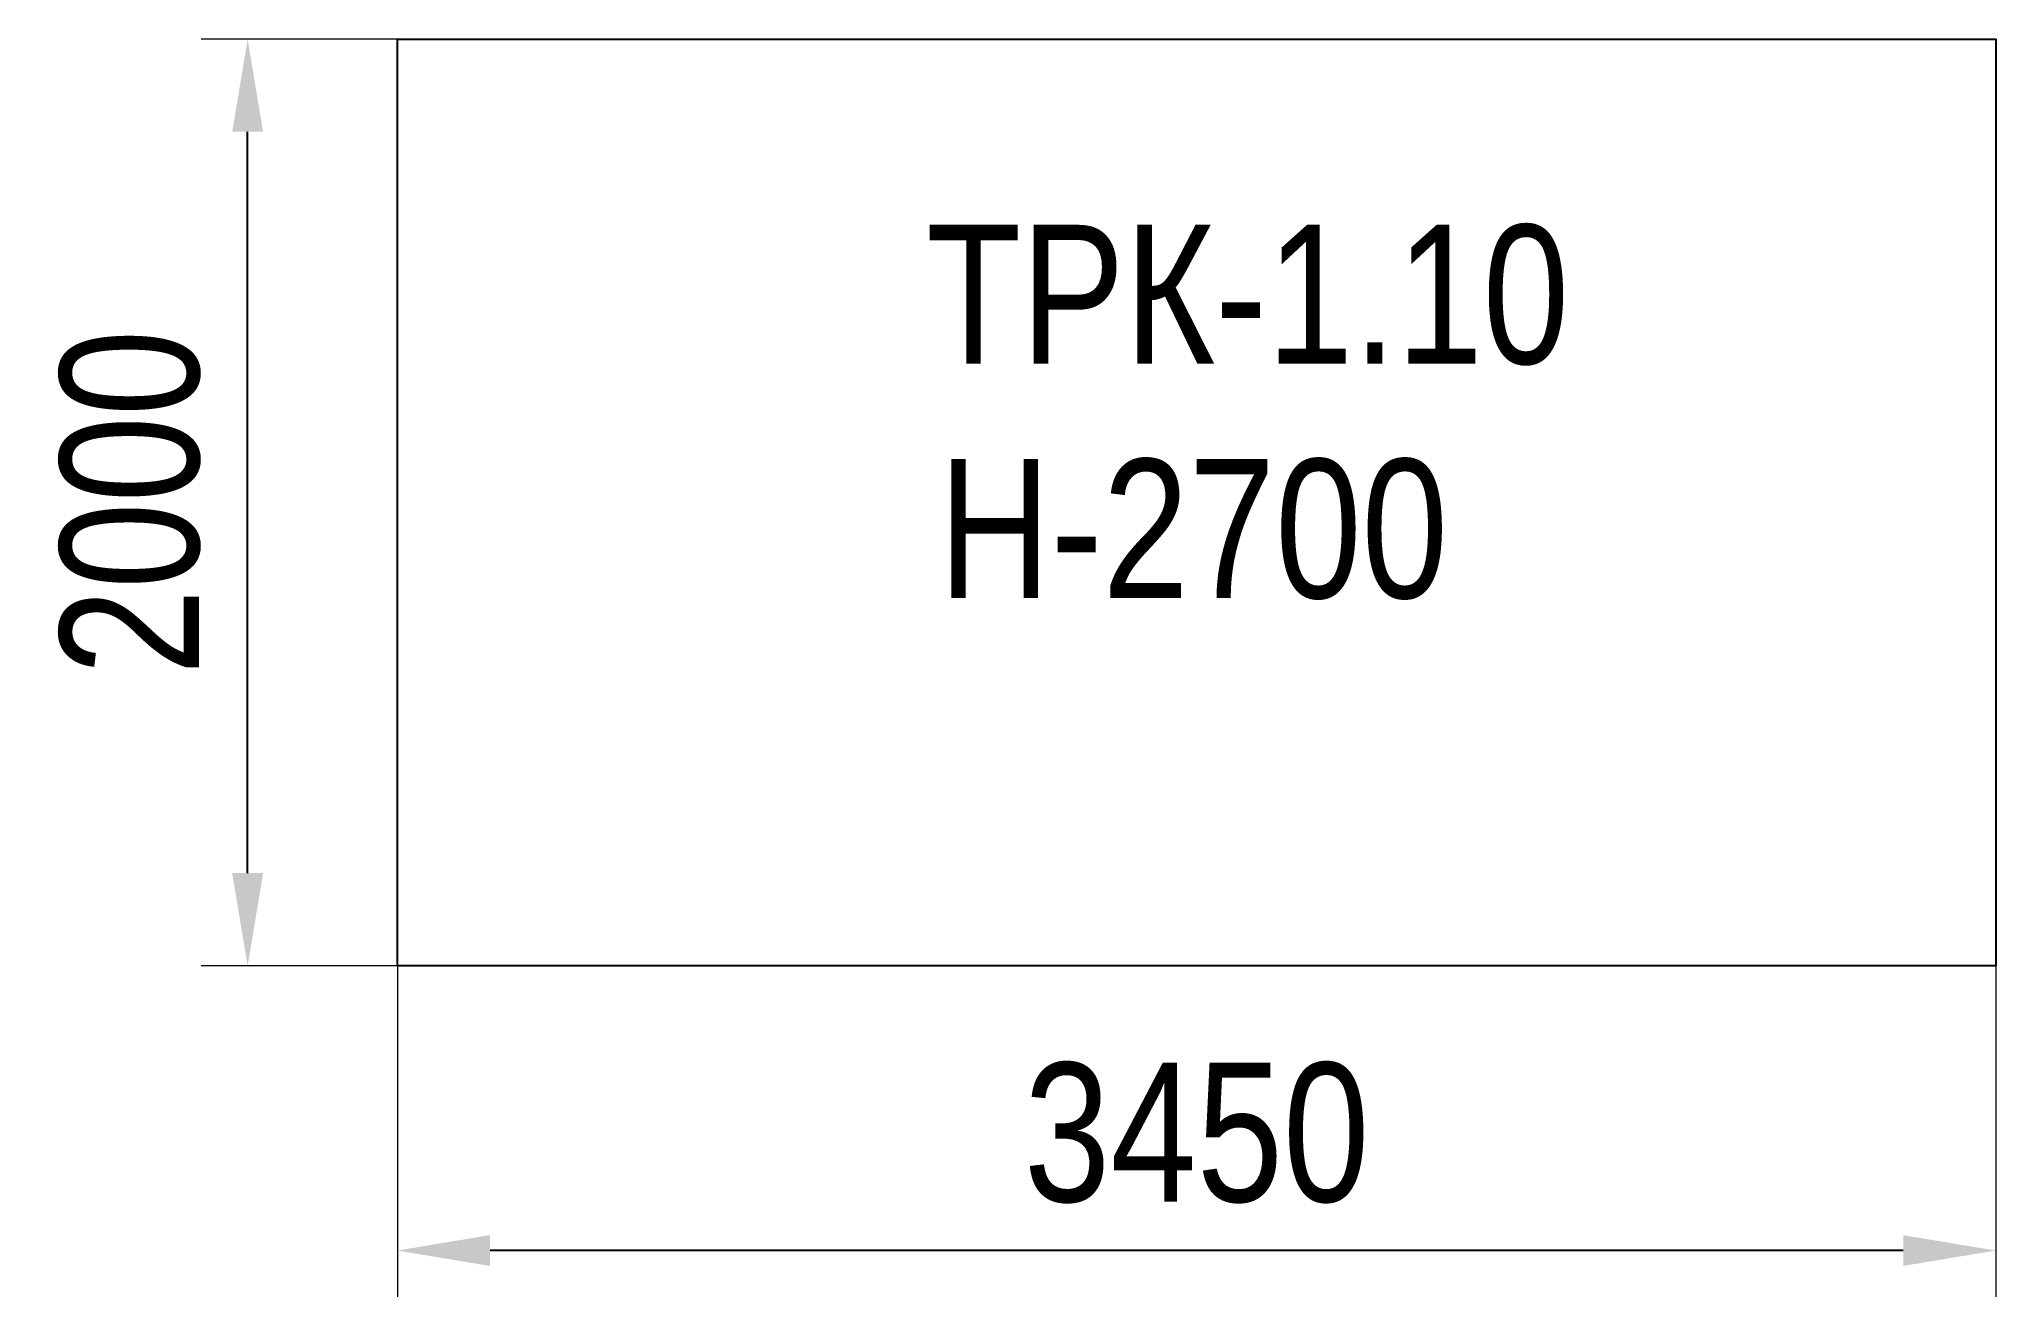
# Model space of a CAD drawing. Header units: millimetres. Extents: x -2530 to 1693, y -1804 to 911.
import ezdxf

# ---------------------------------------------------------------- set-up
doc = ezdxf.new("R2010")
doc.units = ezdxf.units.MM
for name, color, linetype in [('DIKOM_АРТИКУЛ', 7, 'Continuous'), ('DIKOM_ОБЪЕКТ', 7, 'Continuous'), ('DIKOM_РАЗМЕР_ОБЪЕКТА', 7, 'Continuous')]:
    doc.layers.add(name, color=color, linetype=linetype)
doc.styles.add('style1', font='arial.ttf', dxfattribs={"width": 0.8})
doc.dimstyles.new('1-50', dxfattribs={"dimtxt": 300, "dimasz": 200, "dimexe": 100, "dimexo": 0, "dimgap": 100, "dimtad": 1, "dimdec": 0, "dimtxsty": 'style1', "dimcen": 0, "dimclrd": 7, "dimclre": 7, "dimadec": 1, "dimazin": 2, "dimtfac": 1, "dimtdec": 0, "dimtmove": 0, "dimatfit": 3, "dimfxl": 0, "dimlwd": 25, "dimlwe": 18, "dimarcsym": 0})

# ---------------------------------------------------------------- blocks, each defined once
blk = doc.blocks.new('*D6')
at = {"layer": 'Defpoints', "color": 0, "transparency": 16777216}
for p in [(-1756.9, -1089.2), (1693.1, -1089.2), (-1756.9, -1703.7)]:
    blk.add_point(p, dxfattribs=at)
at = {"layer": 'DIKOM_РАЗМЕР_ОБЪЕКТА', "color": 7, "lineweight": 18, "transparency": 16777216}
for p, q in [((-1756.9, -1089.2), (-1756.9, -1803.7)), ((1693.1, -1089.2), (1693.1, -1803.7))]:
    blk.add_line(p, q, dxfattribs=at)
at = {"layer": 'DIKOM_РАЗМЕР_ОБЪЕКТА', "color": 7, "lineweight": 25, "transparency": 16777216}
blk.add_line((1493.1, -1703.7), (-1556.9, -1703.7), dxfattribs=at)
at = {"layer": 'DIKOM_РАЗМЕР_ОБЪЕКТА', "color": 7, "transparency": 16777216}
for points in [[(-1556.9, -1670.3), (-1556.9, -1737), (-1756.9, -1703.7)], [(1493.1, -1670.3), (1493.1, -1737), (1693.1, -1703.7)]]:
    blk.add_solid(points, dxfattribs=at)
at = {"layer": 'DIKOM_РАЗМЕР_ОБЪЕКТА', "color": 0, "transparency": 16777216, "insert": (-31.9, -1450.4), "char_height": 300, "attachment_point": 5, "style": 'style1'}
blk.add_mtext('3450', dxfattribs=at)
blk = doc.blocks.new('*D7')
at = {"layer": 'Defpoints', "color": 0, "transparency": 16777216}
for p in [(-2080.4, 910.8), (-1756.9, 910.8), (-1756.9, -1089.2)]:
    blk.add_point(p, dxfattribs=at)
at = {"layer": 'DIKOM_РАЗМЕР_ОБЪЕКТА', "color": 7, "lineweight": 18, "transparency": 16777216}
for p, q in [((-1756.9, 910.8), (-2180.4, 910.8)), ((-1756.9, -1089.2), (-2180.4, -1089.2))]:
    blk.add_line(p, q, dxfattribs=at)
at = {"layer": 'DIKOM_РАЗМЕР_ОБЪЕКТА', "color": 7, "lineweight": 25, "transparency": 16777216}
blk.add_line((-2080.4, -889.2), (-2080.4, 710.8), dxfattribs=at)
at = {"layer": 'DIKOM_РАЗМЕР_ОБЪЕКТА', "color": 7, "transparency": 16777216}
for points in [[(-2113.7, 710.8), (-2047, 710.8), (-2080.4, 910.8)], [(-2113.7, -889.2), (-2047, -889.2), (-2080.4, -1089.2)]]:
    blk.add_solid(points, dxfattribs=at)
at = {"layer": 'DIKOM_РАЗМЕР_ОБЪЕКТА', "color": 0, "transparency": 16777216, "insert": (-2333.5, -89.2), "char_height": 300, "attachment_point": 5, "rotation": 90, "style": 'style1'}
blk.add_mtext('2000', dxfattribs=at)

msp = doc.modelspace()

# ---------------------------------------------------------------- linework, layer by layer
at = {"layer": 'DIKOM_ОБЪЕКТ'}
msp.add_lwpolyline([(-1756.9, 910.8), (1693.1, 910.8), (1693.1, -1089.2), (-1756.9, -1089.2)], close=True, dxfattribs=at)

# ---------------------------------------------------------------- texts
at = {"layer": 'DIKOM_АРТИКУЛ', "color": 7, "linetype": 'Continuous', "lineweight": 15, "insert": (-615.7, 510.1), "char_height": 300, "width": 2314.7, "attachment_point": 1, "style": 'style1'}
msp.add_mtext('ТРК-1.10', dxfattribs=at)
at = {"layer": 'DIKOM_РАЗМЕР_ОБЪЕКТА', "insert": (-589, 4.5), "char_height": 300, "attachment_point": 1, "style": 'style1'}
msp.add_mtext_dynamic_manual_height_columns('H-2700', width=2314.7, gutter_width=20, heights=[0], dxfattribs=at)

# ---------------------------------------------------------------- dimensions: what is measured, and where the dimension line sits
at = {"layer": 'DIKOM_РАЗМЕР_ОБЪЕКТА'}
for p1, p2, distance, picture, middle in [((-1756.9, -1089.2), (-1756.9, 910.8), 323.5, '*D7', (-2333.5, -89.2)), ((1693.1, -1089.2), (-1756.9, -1089.2), 614.5, '*D6', (-31.9, -1450.4))]:
    dim = msp.add_aligned_dim(p1=p1, p2=p2, distance=distance, dimstyle='1-50', dxfattribs=at)
    dim.commit()
    dim.dimension.update_dxf_attribs({"geometry": picture, "text_midpoint": middle})

doc.saveas('drawing.dxf')
